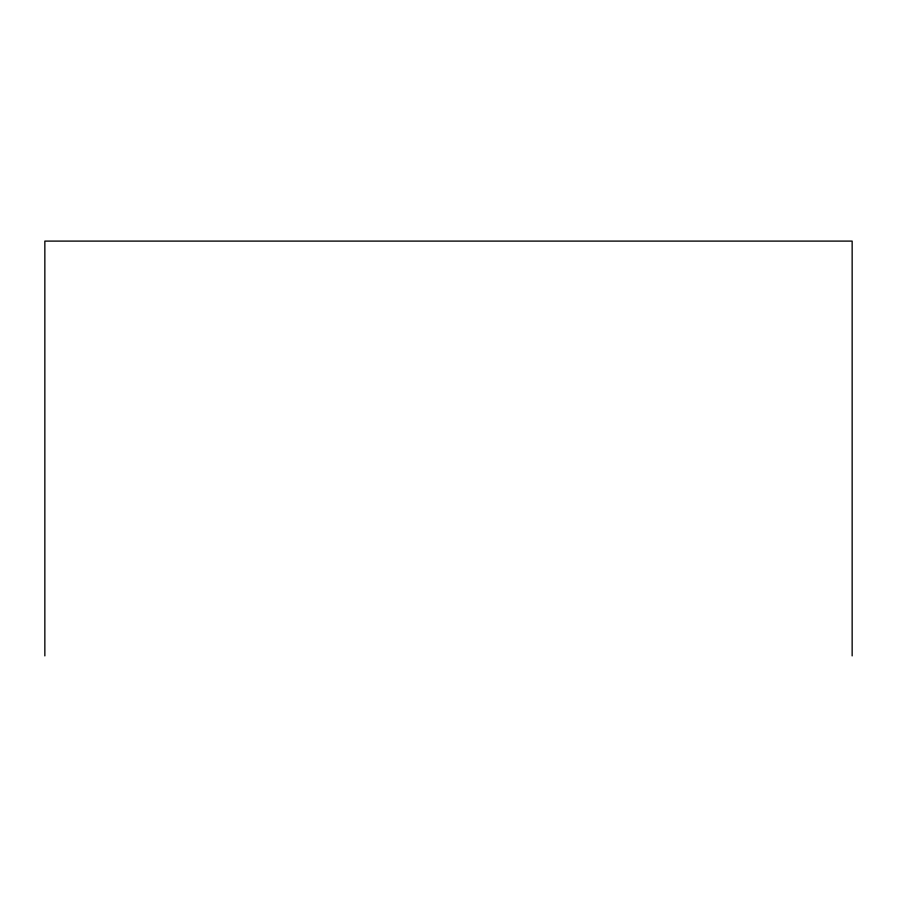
<?xml version="1.0" encoding="UTF-8"?>
<svg xmlns="http://www.w3.org/2000/svg" width="897" height="897" viewBox="0 0 897 897"><rect width="100%" height="100%" fill="white"/><g stroke="black" fill="none" stroke-linecap="round" stroke-linejoin="round"><path stroke-width="1.35" d="M852.15 655.898L852.15 241.102L44.85 241.102L44.85 655.898"/></g></svg>
